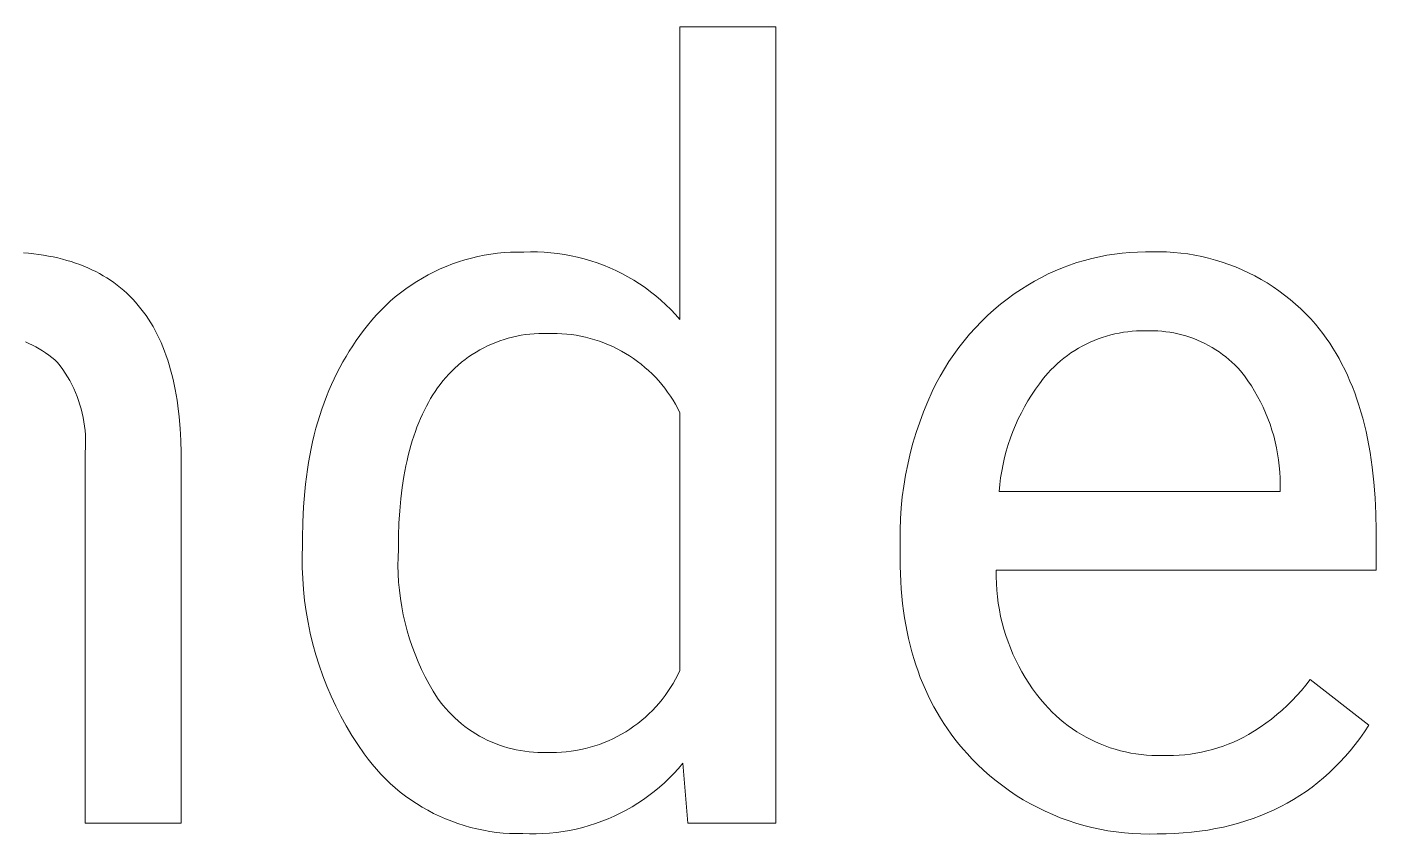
# Model space of a CAD drawing. Header units: millimetres. Extents: x 430 to 4403, y -1522 to 1254.
# Drawn here: x 3274.1 to 3341.4, y -1208.8 to -1168.6 of the extents above; entities that cross this region are included whole.
import ezdxf

# ---------------------------------------------------------------- set-up
doc = ezdxf.new("R2010")
doc.units = ezdxf.units.MM
doc.header["$MEASUREMENT"] = 0
doc.layers.add('Domyślny', color=7, linetype='Continuous', true_color=0x000000)

msp = doc.modelspace()

# ---------------------------------------------------------------- linework, layer by layer
at = {"layer": 'Domyślny', "color": 18, "lineweight": 15, "true_color": 0x000000}
for p, q in [((3306.659, -1183.164), (3306.659, -1168.584)), ((3306.659, -1168.584), (3311.435, -1168.584)), ((3311.435, -1168.584), (3311.435, -1208.275)), ((3273.934, -1179.841), (3274.192, -1179.863)), ((3274.192, -1179.863), (3274.445, -1179.89)), ((3274.445, -1179.89), (3274.694, -1179.922)), ((3274.694, -1179.922), (3274.939, -1179.958)), ((3274.939, -1179.958), (3275.18, -1180)), ((3275.18, -1180), (3275.416, -1180.046)), ((3275.416, -1180.046), (3275.648, -1180.098)), ((3275.648, -1180.098), (3275.875, -1180.154)), ((3295.944, -1180.188), (3296.262, -1180.101)), ((3296.262, -1180.101), (3296.583, -1180.025)), ((3296.583, -1180.025), (3296.907, -1179.96)), ((3296.907, -1179.96), (3297.233, -1179.905)), ((3297.233, -1179.905), (3297.561, -1179.863)), ((3297.561, -1179.863), (3297.889, -1179.831)), ((3297.889, -1179.831), (3298.219, -1179.81)), ((3298.219, -1179.81), (3298.549, -1179.801)), ((3298.549, -1179.801), (3298.88, -1179.803)), ((3298.88, -1179.803), (3299.217, -1179.794)), ((3299.217, -1179.794), (3299.554, -1179.796)), ((3299.554, -1179.796), (3299.891, -1179.81)), ((3299.891, -1179.81), (3300.228, -1179.836)), ((3300.228, -1179.836), (3300.563, -1179.873)), ((3300.563, -1179.873), (3300.897, -1179.922)), ((3300.897, -1179.922), (3301.229, -1179.983)), ((3301.229, -1179.983), (3301.558, -1180.055)), ((3301.558, -1180.055), (3301.885, -1180.139)), ((3327.188, -1180.118), (3327.563, -1180.033)), ((3327.563, -1180.033), (3327.941, -1179.961)), ((3327.941, -1179.961), (3328.322, -1179.903)), ((3328.322, -1179.903), (3328.704, -1179.857)), ((3328.704, -1179.857), (3329.088, -1179.825)), ((3329.088, -1179.825), (3329.472, -1179.805)), ((3329.472, -1179.805), (3329.857, -1179.799)), ((3329.857, -1179.799), (3330.21, -1179.786)), ((3330.21, -1179.786), (3330.563, -1179.784)), ((3330.563, -1179.784), (3330.916, -1179.795)), ((3330.916, -1179.795), (3331.269, -1179.817)), ((3331.269, -1179.817), (3331.621, -1179.851)), ((3331.621, -1179.851), (3331.971, -1179.898)), ((3331.971, -1179.898), (3332.32, -1179.955)), ((3332.32, -1179.955), (3332.666, -1180.025)), ((3332.666, -1180.025), (3333.01, -1180.106)), ((3333.01, -1180.106), (3333.351, -1180.199)), ((3275.875, -1180.154), (3276.099, -1180.215)), ((3276.099, -1180.215), (3276.318, -1180.281)), ((3276.318, -1180.281), (3276.532, -1180.352)), ((3276.532, -1180.352), (3276.743, -1180.427)), ((3276.743, -1180.427), (3276.949, -1180.508)), ((3276.949, -1180.508), (3277.15, -1180.593)), ((3277.15, -1180.593), (3277.348, -1180.684)), ((3277.348, -1180.684), (3277.541, -1180.779)), ((3277.541, -1180.779), (3277.73, -1180.879)), ((3294.112, -1180.935), (3294.406, -1180.785)), ((3294.406, -1180.785), (3294.705, -1180.645)), ((3294.705, -1180.645), (3295.008, -1180.515)), ((3295.008, -1180.515), (3295.316, -1180.395)), ((3295.316, -1180.395), (3295.628, -1180.287)), ((3295.628, -1180.287), (3295.944, -1180.188)), ((3301.885, -1180.139), (3302.209, -1180.234)), ((3302.209, -1180.234), (3302.529, -1180.34)), ((3302.529, -1180.34), (3302.845, -1180.458)), ((3302.845, -1180.458), (3303.157, -1180.586)), ((3303.157, -1180.586), (3303.464, -1180.725)), ((3303.464, -1180.725), (3303.767, -1180.875)), ((3325.017, -1180.893), (3325.367, -1180.733)), ((3325.367, -1180.733), (3325.722, -1180.585)), ((3325.722, -1180.585), (3326.082, -1180.449)), ((3326.082, -1180.449), (3326.447, -1180.326)), ((3326.447, -1180.326), (3326.816, -1180.216)), ((3326.816, -1180.216), (3327.188, -1180.118)), ((3333.351, -1180.199), (3333.688, -1180.304)), ((3333.688, -1180.304), (3334.022, -1180.419)), ((3334.022, -1180.419), (3334.352, -1180.546)), ((3334.352, -1180.546), (3334.677, -1180.684)), ((3334.677, -1180.684), (3334.997, -1180.833)), ((3277.73, -1180.879), (3277.914, -1180.984)), ((3277.914, -1180.984), (3278.094, -1181.094)), ((3278.094, -1181.094), (3278.27, -1181.209)), ((3278.27, -1181.209), (3278.442, -1181.328)), ((3278.442, -1181.328), (3278.609, -1181.453)), ((3278.609, -1181.453), (3278.772, -1181.582)), ((3292.992, -1181.635), (3293.263, -1181.446)), ((3293.263, -1181.446), (3293.54, -1181.266)), ((3293.54, -1181.266), (3293.823, -1181.096)), ((3293.823, -1181.096), (3294.112, -1180.935)), ((3303.767, -1180.875), (3304.064, -1181.035)), ((3304.064, -1181.035), (3304.355, -1181.206)), ((3304.355, -1181.206), (3304.64, -1181.386)), ((3304.64, -1181.386), (3304.918, -1181.577)), ((3323.678, -1181.652), (3324.003, -1181.445)), ((3324.003, -1181.445), (3324.335, -1181.249)), ((3324.335, -1181.249), (3324.673, -1181.065)), ((3324.673, -1181.065), (3325.017, -1180.893)), ((3334.997, -1180.833), (3335.313, -1180.993)), ((3335.313, -1180.993), (3335.622, -1181.163)), ((3335.622, -1181.163), (3335.926, -1181.344)), ((3335.926, -1181.344), (3336.223, -1181.535)), ((3278.772, -1181.582), (3278.931, -1181.717)), ((3278.931, -1181.717), (3279.085, -1181.856)), ((3279.085, -1181.856), (3279.235, -1182)), ((3279.235, -1182), (3279.381, -1182.149)), ((3292.22, -1182.256), (3292.47, -1182.041)), ((3292.47, -1182.041), (3292.728, -1181.833)), ((3292.728, -1181.833), (3292.992, -1181.635)), ((3304.918, -1181.577), (3305.19, -1181.777)), ((3305.19, -1181.777), (3305.454, -1181.986)), ((3305.454, -1181.986), (3305.711, -1182.205)), ((3322.976, -1182.143), (3323.323, -1181.891)), ((3323.323, -1181.891), (3323.678, -1181.652)), ((3336.223, -1181.535), (3336.514, -1181.735)), ((3336.514, -1181.735), (3336.798, -1181.946)), ((3336.798, -1181.946), (3337.074, -1182.166)), ((3279.381, -1182.149), (3279.523, -1182.303)), ((3279.523, -1182.303), (3279.66, -1182.461)), ((3279.66, -1182.461), (3279.793, -1182.625)), ((3279.793, -1182.625), (3279.922, -1182.793)), ((3279.922, -1182.793), (3280.046, -1182.967)), ((3291.517, -1182.954), (3291.743, -1182.713)), ((3291.743, -1182.713), (3291.978, -1182.481)), ((3291.978, -1182.481), (3292.22, -1182.256)), ((3305.711, -1182.205), (3305.961, -1182.432)), ((3305.961, -1182.432), (3306.202, -1182.668)), ((3306.202, -1182.668), (3306.435, -1182.912)), ((3321.991, -1182.97), (3322.31, -1182.683)), ((3322.31, -1182.683), (3322.638, -1182.407)), ((3322.638, -1182.407), (3322.976, -1182.143)), ((3337.074, -1182.166), (3337.343, -1182.395)), ((3337.343, -1182.395), (3337.605, -1182.633)), ((3337.605, -1182.633), (3337.857, -1182.88)), ((3280.046, -1182.967), (3280.166, -1183.145)), ((3280.166, -1183.145), (3280.282, -1183.328)), ((3280.282, -1183.328), (3280.393, -1183.516)), ((3290.889, -1183.72), (3291.089, -1183.457)), ((3291.089, -1183.457), (3291.299, -1183.202)), ((3291.299, -1183.202), (3291.517, -1182.954)), ((3306.435, -1182.912), (3306.659, -1183.164)), ((3321.385, -1183.575), (3321.683, -1183.267)), ((3321.683, -1183.267), (3321.991, -1182.97)), ((3337.857, -1182.88), (3338.102, -1183.135)), ((3338.102, -1183.135), (3338.337, -1183.398)), ((3338.337, -1183.398), (3338.523, -1183.626)), ((3280.393, -1183.516), (3280.501, -1183.709)), ((3280.501, -1183.709), (3280.604, -1183.907)), ((3280.604, -1183.907), (3280.702, -1184.11)), ((3280.702, -1184.11), (3280.797, -1184.317)), ((3290.521, -1184.218), (3290.702, -1183.966)), ((3290.702, -1183.966), (3290.889, -1183.72)), ((3298.101, -1184.094), (3297.89, -1184.157)), ((3298.314, -1184.039), (3298.101, -1184.094)), ((3298.528, -1183.991), (3298.314, -1184.039)), ((3298.744, -1183.951), (3298.528, -1183.991)), ((3298.961, -1183.918), (3298.744, -1183.951)), ((3299.179, -1183.892), (3298.961, -1183.918)), ((3299.398, -1183.874), (3299.179, -1183.892)), ((3299.618, -1183.864), (3299.398, -1183.874)), ((3299.837, -1183.861), (3299.618, -1183.864)), ((3300.057, -1183.865), (3299.837, -1183.861)), ((3300.296, -1183.859), (3300.057, -1183.865)), ((3300.536, -1183.862), (3300.296, -1183.859)), ((3300.775, -1183.873), (3300.536, -1183.862)), ((3301.013, -1183.891), (3300.775, -1183.873)), ((3301.251, -1183.918), (3301.013, -1183.891)), ((3301.488, -1183.953), (3301.251, -1183.918)), ((3301.723, -1183.996), (3301.488, -1183.953)), ((3301.957, -1184.047), (3301.723, -1183.996)), ((3302.189, -1184.106), (3301.957, -1184.047)), ((3302.419, -1184.173), (3302.189, -1184.106)), ((3320.822, -1184.222), (3321.098, -1183.894)), ((3321.098, -1183.894), (3321.385, -1183.575)), ((3327.504, -1184.13), (3327.301, -1184.21)), ((3327.71, -1184.058), (3327.504, -1184.13)), ((3327.918, -1183.992), (3327.71, -1184.058)), ((3328.128, -1183.933), (3327.918, -1183.992)), ((3328.34, -1183.882), (3328.128, -1183.933)), ((3328.554, -1183.838), (3328.34, -1183.882)), ((3328.769, -1183.801), (3328.554, -1183.838)), ((3328.985, -1183.772), (3328.769, -1183.801)), ((3329.203, -1183.75), (3328.985, -1183.772)), ((3329.42, -1183.735), (3329.203, -1183.75)), ((3329.639, -1183.728), (3329.42, -1183.735)), ((3329.857, -1183.729), (3329.639, -1183.728)), ((3330.062, -1183.723), (3329.857, -1183.729)), ((3330.266, -1183.725), (3330.062, -1183.723)), ((3330.471, -1183.733), (3330.266, -1183.725)), ((3330.675, -1183.748), (3330.471, -1183.733)), ((3330.879, -1183.771), (3330.675, -1183.748)), ((3331.081, -1183.8), (3330.879, -1183.771)), ((3331.283, -1183.836), (3331.081, -1183.8)), ((3331.483, -1183.879), (3331.283, -1183.836)), ((3331.682, -1183.928), (3331.483, -1183.879)), ((3331.879, -1183.985), (3331.682, -1183.928)), ((3332.074, -1184.048), (3331.879, -1183.985)), ((3332.266, -1184.118), (3332.074, -1184.048)), ((3332.456, -1184.194), (3332.266, -1184.118)), ((3338.523, -1183.626), (3338.703, -1183.859)), ((3338.703, -1183.859), (3338.876, -1184.098)), ((3338.876, -1184.098), (3339.044, -1184.344)), ((3274.206, -1184.356), (3274.03, -1184.279)), ((3274.378, -1184.439), (3274.206, -1184.356)), ((3274.548, -1184.528), (3274.378, -1184.439)), ((3274.715, -1184.623), (3274.548, -1184.528)), ((3274.878, -1184.723), (3274.715, -1184.623)), ((3275.038, -1184.829), (3274.878, -1184.723)), ((3280.797, -1184.317), (3280.887, -1184.53)), ((3280.887, -1184.53), (3280.972, -1184.747)), ((3280.972, -1184.747), (3281.054, -1184.969)), ((3290.013, -1185.003), (3290.177, -1184.737)), ((3290.177, -1184.737), (3290.346, -1184.475)), ((3290.346, -1184.475), (3290.521, -1184.218)), ((3296.493, -1184.79), (3296.307, -1184.907)), ((3296.682, -1184.679), (3296.493, -1184.79)), ((3296.876, -1184.575), (3296.682, -1184.679)), ((3297.073, -1184.477), (3296.876, -1184.575)), ((3297.273, -1184.387), (3297.073, -1184.477)), ((3297.476, -1184.303), (3297.273, -1184.387)), ((3297.682, -1184.226), (3297.476, -1184.303)), ((3297.89, -1184.157), (3297.682, -1184.226)), ((3302.646, -1184.248), (3302.419, -1184.173)), ((3302.871, -1184.33), (3302.646, -1184.248)), ((3303.093, -1184.42), (3302.871, -1184.33)), ((3303.311, -1184.517), (3303.093, -1184.42)), ((3303.526, -1184.622), (3303.311, -1184.517)), ((3303.738, -1184.734), (3303.526, -1184.622)), ((3303.945, -1184.853), (3303.738, -1184.734)), ((3320.306, -1184.906), (3320.558, -1184.56)), ((3320.558, -1184.56), (3320.822, -1184.222)), ((3326.333, -1184.711), (3326.15, -1184.831)), ((3326.519, -1184.598), (3326.333, -1184.711)), ((3326.71, -1184.491), (3326.519, -1184.598)), ((3326.903, -1184.391), (3326.71, -1184.491)), ((3327.101, -1184.297), (3326.903, -1184.391)), ((3327.301, -1184.21), (3327.101, -1184.297)), ((3332.644, -1184.276), (3332.456, -1184.194)), ((3332.828, -1184.365), (3332.644, -1184.276)), ((3333.009, -1184.46), (3332.828, -1184.365)), ((3333.187, -1184.562), (3333.009, -1184.46)), ((3333.362, -1184.669), (3333.187, -1184.562)), ((3333.533, -1184.782), (3333.362, -1184.669)), ((3333.699, -1184.901), (3333.533, -1184.782)), ((3339.044, -1184.344), (3339.206, -1184.595)), ((3339.206, -1184.595), (3339.363, -1184.853)), ((3275.194, -1184.941), (3275.038, -1184.829)), ((3275.346, -1185.057), (3275.194, -1184.941)), ((3275.494, -1185.179), (3275.346, -1185.057)), ((3275.638, -1185.306), (3275.494, -1185.179)), ((3275.771, -1185.478), (3275.638, -1185.306)), ((3275.899, -1185.655), (3275.771, -1185.478)), ((3281.054, -1184.969), (3281.131, -1185.196)), ((3281.131, -1185.196), (3281.204, -1185.428)), ((3281.204, -1185.428), (3281.273, -1185.665)), ((3289.705, -1185.551), (3289.856, -1185.275)), ((3289.856, -1185.275), (3290.013, -1185.003)), ((3295.607, -1185.438), (3295.444, -1185.585)), ((3295.775, -1185.296), (3295.607, -1185.438)), ((3295.948, -1185.16), (3295.775, -1185.296)), ((3296.125, -1185.031), (3295.948, -1185.16)), ((3296.307, -1184.907), (3296.125, -1185.031)), ((3304.149, -1184.979), (3303.945, -1184.853)), ((3304.348, -1185.112), (3304.149, -1184.979)), ((3304.542, -1185.252), (3304.348, -1185.112)), ((3304.731, -1185.398), (3304.542, -1185.252)), ((3304.915, -1185.551), (3304.731, -1185.398)), ((3319.838, -1185.624), (3320.066, -1185.261)), ((3320.066, -1185.261), (3320.306, -1184.906)), ((3325.464, -1185.369), (3325.305, -1185.518)), ((3325.629, -1185.226), (3325.464, -1185.369)), ((3325.798, -1185.088), (3325.629, -1185.226)), ((3325.972, -1184.956), (3325.798, -1185.088)), ((3326.15, -1184.831), (3325.972, -1184.956)), ((3333.862, -1185.025), (3333.699, -1184.901)), ((3334.02, -1185.155), (3333.862, -1185.025)), ((3334.174, -1185.291), (3334.02, -1185.155)), ((3334.323, -1185.431), (3334.174, -1185.291)), ((3334.467, -1185.576), (3334.323, -1185.431)), ((3339.363, -1184.853), (3339.513, -1185.116)), ((3339.513, -1185.116), (3339.657, -1185.386)), ((3339.657, -1185.386), (3339.796, -1185.661)), ((3276.02, -1185.836), (3275.899, -1185.655)), ((3276.135, -1186.021), (3276.02, -1185.836)), ((3276.244, -1186.209), (3276.135, -1186.021)), ((3281.273, -1185.665), (3281.337, -1185.907)), ((3281.337, -1185.907), (3281.397, -1186.153)), ((3281.397, -1186.153), (3281.453, -1186.405)), ((3289.286, -1186.411), (3289.42, -1186.119)), ((3289.42, -1186.119), (3289.559, -1185.833)), ((3289.559, -1185.833), (3289.705, -1185.551)), ((3294.986, -1186.059), (3294.845, -1186.227)), ((3295.133, -1185.896), (3294.986, -1186.059)), ((3295.286, -1185.737), (3295.133, -1185.896)), ((3295.444, -1185.585), (3295.286, -1185.737)), ((3305.095, -1185.71), (3304.915, -1185.551)), ((3305.268, -1185.875), (3305.095, -1185.71)), ((3305.436, -1186.045), (3305.268, -1185.875)), ((3305.598, -1186.221), (3305.436, -1186.045)), ((3319.421, -1186.374), (3319.623, -1185.995)), ((3319.623, -1185.995), (3319.838, -1185.624)), ((3324.784, -1186.096), (3324.576, -1186.367)), ((3325.001, -1185.832), (3324.784, -1186.096)), ((3325.15, -1185.673), (3325.001, -1185.832)), ((3325.305, -1185.518), (3325.15, -1185.673)), ((3334.606, -1185.727), (3334.467, -1185.576)), ((3334.792, -1185.968), (3334.606, -1185.727)), ((3334.97, -1186.216), (3334.792, -1185.968)), ((3339.796, -1185.661), (3339.928, -1185.943)), ((3339.928, -1185.943), (3340.055, -1186.23)), ((3276.346, -1186.402), (3276.244, -1186.209)), ((3276.441, -1186.598), (3276.346, -1186.402)), ((3276.529, -1186.797), (3276.441, -1186.598)), ((3276.611, -1186.999), (3276.529, -1186.797)), ((3281.453, -1186.405), (3281.505, -1186.661)), ((3281.505, -1186.661), (3281.552, -1186.923)), ((3289.036, -1187.008), (3289.158, -1186.707)), ((3289.158, -1186.707), (3289.286, -1186.411)), ((3294.46, -1186.749), (3294.344, -1186.925)), ((3294.58, -1186.577), (3294.46, -1186.749)), ((3294.709, -1186.4), (3294.58, -1186.577)), ((3294.845, -1186.227), (3294.709, -1186.4)), ((3305.753, -1186.403), (3305.598, -1186.221)), ((3305.903, -1186.59), (3305.753, -1186.403)), ((3306.046, -1186.782), (3305.903, -1186.59)), ((3306.182, -1186.978), (3306.046, -1186.782)), ((3319.008, -1187.258), (3319.233, -1186.759)), ((3319.233, -1186.759), (3319.421, -1186.374)), ((3324.377, -1186.644), (3324.187, -1186.928)), ((3324.576, -1186.367), (3324.377, -1186.644)), ((3335.139, -1186.47), (3334.97, -1186.216)), ((3335.299, -1186.729), (3335.139, -1186.47)), ((3335.451, -1186.994), (3335.299, -1186.729)), ((3340.055, -1186.23), (3340.176, -1186.524)), ((3340.176, -1186.524), (3340.29, -1186.824)), ((3340.29, -1186.824), (3340.399, -1187.129)), ((3276.686, -1187.203), (3276.611, -1186.999)), ((3276.753, -1187.41), (3276.686, -1187.203)), ((3276.814, -1187.62), (3276.753, -1187.41)), ((3281.552, -1186.923), (3281.595, -1187.189)), ((3281.595, -1187.189), (3281.634, -1187.46)), ((3281.634, -1187.46), (3281.698, -1188.017)), ((3288.81, -1187.625), (3288.92, -1187.314)), ((3288.92, -1187.314), (3289.036, -1187.008)), ((3294.019, -1187.486), (3293.918, -1187.683)), ((3294.123, -1187.294), (3294.019, -1187.486)), ((3294.232, -1187.107), (3294.123, -1187.294)), ((3294.344, -1186.925), (3294.232, -1187.107)), ((3306.312, -1187.179), (3306.182, -1186.978)), ((3306.435, -1187.385), (3306.312, -1187.179)), ((3306.551, -1187.594), (3306.435, -1187.385)), ((3318.8, -1187.765), (3319.008, -1187.258)), ((3324.006, -1187.218), (3323.835, -1187.514)), ((3324.187, -1186.928), (3324.006, -1187.218)), ((3335.594, -1187.263), (3335.451, -1186.994)), ((3335.727, -1187.537), (3335.594, -1187.263)), ((3340.399, -1187.129), (3340.503, -1187.441)), ((3340.503, -1187.441), (3340.6, -1187.759)), ((3276.867, -1187.831), (3276.814, -1187.62)), ((3276.913, -1188.044), (3276.867, -1187.831)), ((3276.952, -1188.258), (3276.913, -1188.044)), ((3281.698, -1188.017), (3281.746, -1188.593)), ((3288.608, -1188.262), (3288.706, -1187.942)), ((3288.706, -1187.942), (3288.81, -1187.625)), ((3293.727, -1188.093), (3293.637, -1188.305)), ((3293.82, -1187.885), (3293.727, -1188.093)), ((3293.918, -1187.683), (3293.82, -1187.885)), ((3306.659, -1187.808), (3306.551, -1187.594)), ((3306.659, -1200.654), (3306.659, -1187.808)), ((3318.608, -1188.278), (3318.8, -1187.765)), ((3323.524, -1188.121), (3323.383, -1188.433)), ((3323.675, -1187.815), (3323.524, -1188.121)), ((3323.835, -1187.514), (3323.675, -1187.815)), ((3335.851, -1187.815), (3335.727, -1187.537)), ((3335.966, -1188.098), (3335.851, -1187.815)), ((3336.071, -1188.384), (3335.966, -1188.098)), ((3340.6, -1187.759), (3340.691, -1188.083)), ((3340.691, -1188.083), (3340.777, -1188.413)), ((3276.983, -1188.473), (3276.952, -1188.258)), ((3277.007, -1188.69), (3276.983, -1188.473)), ((3277.023, -1188.907), (3277.007, -1188.69)), ((3281.746, -1188.593), (3281.777, -1189.189)), ((3288.429, -1188.919), (3288.516, -1188.588)), ((3288.516, -1188.588), (3288.608, -1188.262)), ((3293.469, -1188.746), (3293.39, -1188.974)), ((3293.551, -1188.523), (3293.469, -1188.746)), ((3293.637, -1188.305), (3293.551, -1188.523)), ((3318.274, -1189.322), (3318.432, -1188.797)), ((3318.432, -1188.797), (3318.608, -1188.278)), ((3323.253, -1188.748), (3323.133, -1189.068)), ((3323.383, -1188.433), (3323.253, -1188.748)), ((3336.167, -1188.673), (3336.071, -1188.384)), ((3336.253, -1188.966), (3336.167, -1188.673)), ((3340.777, -1188.413), (3340.856, -1188.749)), ((3340.856, -1188.749), (3340.93, -1189.092)), ((3277.032, -1189.125), (3277.023, -1188.907)), ((3277.028, -1189.56), (3277.034, -1189.343)), ((3277.034, -1189.343), (3277.032, -1189.125)), ((3281.777, -1189.189), (3281.79, -1189.804)), ((3288.275, -1189.596), (3288.349, -1189.255)), ((3288.349, -1189.255), (3288.429, -1188.919)), ((3293.245, -1189.446), (3293.178, -1189.689)), ((3293.316, -1189.207), (3293.245, -1189.446)), ((3293.39, -1188.974), (3293.316, -1189.207)), ((3318.133, -1189.851), (3318.274, -1189.322)), ((3323.024, -1189.392), (3322.926, -1189.719)), ((3323.133, -1189.068), (3323.024, -1189.392)), ((3336.329, -1189.261), (3336.253, -1188.966)), ((3336.395, -1189.559), (3336.329, -1189.261)), ((3340.93, -1189.092), (3340.997, -1189.44)), ((3340.997, -1189.44), (3341.059, -1189.794)), ((3277.014, -1189.778), (3277.028, -1189.56)), ((3277.014, -1208.274), (3277.014, -1189.778)), ((3281.79, -1189.804), (3281.79, -1208.274)), ((3288.144, -1190.292), (3288.206, -1189.941)), ((3288.206, -1189.941), (3288.275, -1189.596)), ((3293.055, -1190.191), (3292.999, -1190.45)), ((3293.115, -1189.938), (3293.055, -1190.191)), ((3293.178, -1189.689), (3293.115, -1189.938)), ((3318.009, -1190.385), (3318.133, -1189.851)), ((3322.838, -1190.049), (3322.762, -1190.382)), ((3322.926, -1189.719), (3322.838, -1190.049)), ((3336.451, -1189.859), (3336.395, -1189.559)), ((3336.496, -1190.16), (3336.451, -1189.859)), ((3336.532, -1190.463), (3336.496, -1190.16)), ((3341.059, -1189.794), (3341.115, -1190.155)), ((3341.115, -1190.155), (3341.165, -1190.522)), ((3288.036, -1191.007), (3288.087, -1190.647)), ((3288.087, -1190.647), (3288.144, -1190.292)), ((3292.999, -1190.45), (3292.899, -1190.983)), ((3317.902, -1190.922), (3318.009, -1190.385)), ((3322.696, -1190.717), (3322.642, -1191.054)), ((3322.762, -1190.382), (3322.696, -1190.717)), ((3336.558, -1190.767), (3336.532, -1190.463)), ((3336.573, -1191.071), (3336.558, -1190.767)), ((3341.165, -1190.522), (3341.248, -1191.274)), ((3287.953, -1191.742), (3287.992, -1191.372)), ((3287.992, -1191.372), (3288.036, -1191.007)), ((3292.815, -1191.537), (3292.745, -1192.11)), ((3292.899, -1190.983), (3292.815, -1191.537)), ((3317.742, -1192.006), (3317.813, -1191.463)), ((3317.813, -1191.463), (3317.902, -1190.922)), ((3322.599, -1191.393), (3322.567, -1191.733)), ((3322.642, -1191.054), (3322.599, -1191.393)), ((3336.578, -1191.376), (3336.573, -1191.071)), ((3336.578, -1191.733), (3336.578, -1191.376)), ((3341.248, -1191.274), (3341.307, -1192.051)), ((3287.893, -1192.497), (3287.953, -1191.742)), ((3292.745, -1192.11), (3292.691, -1192.704)), ((3317.688, -1192.552), (3317.742, -1192.006)), ((3322.567, -1191.733), (3336.578, -1191.733)), ((3341.307, -1192.051), (3341.342, -1192.852)), ((3287.858, -1193.272), (3287.893, -1192.497)), ((3292.691, -1192.704), (3292.653, -1193.319)), ((3317.651, -1193.098), (3317.688, -1192.552)), ((3341.342, -1192.852), (3341.354, -1193.678)), ((3287.846, -1194.066), (3287.858, -1193.272)), ((3292.653, -1193.319), (3292.629, -1193.953)), ((3317.633, -1193.646), (3317.651, -1193.098)), ((3287.846, -1194.423), (3287.846, -1194.066)), ((3292.629, -1193.953), (3292.622, -1194.608)), ((3317.632, -1194.194), (3317.633, -1193.646)), ((3317.632, -1195.067), (3317.632, -1194.194)), ((3341.354, -1193.678), (3341.354, -1195.662)), ((3287.83, -1194.974), (3287.846, -1194.423)), ((3292.622, -1194.608), (3292.605, -1195.019)), ((3287.833, -1195.526), (3287.83, -1194.974)), ((3287.854, -1196.077), (3287.833, -1195.526)), ((3292.605, -1195.019), (3292.602, -1195.431)), ((3292.602, -1195.431), (3292.612, -1195.842)), ((3317.636, -1195.455), (3317.632, -1195.067)), ((3317.646, -1195.839), (3317.636, -1195.455)), ((3287.893, -1196.627), (3287.854, -1196.077)), ((3292.612, -1195.842), (3292.637, -1196.253)), ((3317.664, -1196.217), (3317.646, -1195.839)), ((3317.688, -1196.591), (3317.664, -1196.217)), ((3322.421, -1195.662), (3322.42, -1195.993)), ((3322.42, -1195.993), (3322.43, -1196.323)), ((3341.354, -1195.662), (3322.421, -1195.662)), ((3287.951, -1197.176), (3287.893, -1196.627)), ((3292.637, -1196.253), (3292.674, -1196.662)), ((3292.674, -1196.662), (3292.726, -1197.07)), ((3317.719, -1196.96), (3317.688, -1196.591)), ((3322.43, -1196.323), (3322.451, -1196.653)), ((3322.451, -1196.653), (3322.483, -1196.982)), ((3288.026, -1197.722), (3287.951, -1197.176)), ((3292.726, -1197.07), (3292.79, -1197.477)), ((3292.79, -1197.477), (3292.869, -1197.881)), ((3317.758, -1197.323), (3317.719, -1196.96)), ((3317.803, -1197.682), (3317.758, -1197.323)), ((3322.483, -1196.982), (3322.526, -1197.309)), ((3322.526, -1197.309), (3322.58, -1197.635)), ((3288.12, -1198.265), (3288.026, -1197.722)), ((3288.232, -1198.806), (3288.12, -1198.265)), ((3292.869, -1197.881), (3292.96, -1198.282)), ((3317.855, -1198.036), (3317.803, -1197.682)), ((3317.915, -1198.385), (3317.855, -1198.036)), ((3322.58, -1197.635), (3322.644, -1197.959)), ((3322.644, -1197.959), (3322.72, -1198.281)), ((3288.362, -1199.342), (3288.232, -1198.806)), ((3292.96, -1198.282), (3293.065, -1198.68)), ((3293.065, -1198.68), (3293.183, -1199.074)), ((3317.981, -1198.73), (3317.915, -1198.385)), ((3318.054, -1199.069), (3317.981, -1198.73)), ((3322.72, -1198.281), (3322.806, -1198.6)), ((3322.806, -1198.6), (3322.903, -1198.916)), ((3322.903, -1198.916), (3323.01, -1199.228)), ((3288.509, -1199.873), (3288.362, -1199.342)), ((3293.183, -1199.074), (3293.314, -1199.464)), ((3293.314, -1199.464), (3293.457, -1199.849)), ((3318.134, -1199.403), (3318.054, -1199.069)), ((3318.222, -1199.733), (3318.134, -1199.403)), ((3323.01, -1199.228), (3323.128, -1199.537)), ((3323.128, -1199.537), (3323.256, -1199.842)), ((3288.674, -1200.399), (3288.509, -1199.873)), ((3293.457, -1199.849), (3293.614, -1200.23)), ((3293.614, -1200.23), (3293.783, -1200.605)), ((3318.316, -1200.057), (3318.222, -1199.733)), ((3318.417, -1200.377), (3318.316, -1200.057)), ((3323.256, -1199.842), (3323.394, -1200.142)), ((3323.394, -1200.142), (3323.542, -1200.437)), ((3288.857, -1200.92), (3288.674, -1200.399)), ((3289.057, -1201.434), (3288.857, -1200.92)), ((3293.783, -1200.605), (3293.964, -1200.974)), ((3306.442, -1201.089), (3306.554, -1200.874)), ((3306.554, -1200.874), (3306.659, -1200.654)), ((3318.525, -1200.692), (3318.417, -1200.377)), ((3318.64, -1201.001), (3318.525, -1200.692)), ((3323.542, -1200.437), (3323.7, -1200.727)), ((3323.7, -1200.727), (3323.868, -1201.012)), ((3289.273, -1201.941), (3289.057, -1201.434)), ((3293.964, -1200.974), (3294.157, -1201.337)), ((3294.157, -1201.337), (3294.363, -1201.694)), ((3306.06, -1201.711), (3306.195, -1201.508)), ((3306.195, -1201.508), (3306.322, -1201.301)), ((3306.322, -1201.301), (3306.442, -1201.089)), ((3318.762, -1201.306), (3318.64, -1201.001)), ((3318.891, -1201.606), (3318.762, -1201.306)), ((3319.027, -1201.901), (3318.891, -1201.606)), ((3323.868, -1201.012), (3324.045, -1201.291)), ((3324.045, -1201.291), (3324.231, -1201.564)), ((3324.231, -1201.564), (3324.426, -1201.831)), ((3337.639, -1201.65), (3337.86, -1201.385)), ((3337.86, -1201.385), (3338.073, -1201.113)), ((3338.073, -1201.113), (3340.997, -1203.389)), ((3289.507, -1202.441), (3289.273, -1201.941)), ((3294.363, -1201.694), (3294.58, -1202.043)), ((3294.58, -1202.043), (3294.709, -1202.219)), ((3294.709, -1202.219), (3294.844, -1202.39)), ((3305.455, -1202.472), (3305.616, -1202.29)), ((3305.616, -1202.29), (3305.771, -1202.102)), ((3305.771, -1202.102), (3305.919, -1201.909)), ((3305.919, -1201.909), (3306.06, -1201.711)), ((3319.171, -1202.191), (3319.027, -1201.901)), ((3319.321, -1202.476), (3319.171, -1202.191)), ((3324.426, -1201.831), (3324.63, -1202.091)), ((3324.63, -1202.091), (3324.843, -1202.344)), ((3336.926, -1202.399), (3337.172, -1202.157)), ((3337.172, -1202.157), (3337.41, -1201.908)), ((3337.41, -1201.908), (3337.639, -1201.65)), ((3289.757, -1202.933), (3289.507, -1202.441)), ((3290.023, -1203.416), (3289.757, -1202.933)), ((3294.844, -1202.39), (3294.985, -1202.557)), ((3294.985, -1202.557), (3295.131, -1202.718)), ((3295.131, -1202.718), (3295.283, -1202.875)), ((3295.283, -1202.875), (3295.44, -1203.026)), ((3304.935, -1202.984), (3305.115, -1202.82)), ((3305.115, -1202.82), (3305.288, -1202.649)), ((3305.288, -1202.649), (3305.455, -1202.472)), ((3319.478, -1202.757), (3319.321, -1202.476)), ((3319.641, -1203.032), (3319.478, -1202.757)), ((3324.843, -1202.344), (3325.021, -1202.538)), ((3325.021, -1202.538), (3325.206, -1202.727)), ((3325.206, -1202.727), (3325.397, -1202.908)), ((3325.397, -1202.908), (3325.595, -1203.083)), ((3336.143, -1203.076), (3336.411, -1202.859)), ((3336.411, -1202.859), (3336.672, -1202.633)), ((3336.672, -1202.633), (3336.926, -1202.399)), ((3290.305, -1203.89), (3290.023, -1203.416)), ((3295.44, -1203.026), (3295.602, -1203.172)), ((3295.602, -1203.172), (3295.769, -1203.312)), ((3295.769, -1203.312), (3295.941, -1203.446)), ((3295.941, -1203.446), (3296.117, -1203.575)), ((3296.117, -1203.575), (3296.297, -1203.697)), ((3303.96, -1203.708), (3304.165, -1203.577)), ((3304.165, -1203.577), (3304.365, -1203.439)), ((3304.365, -1203.439), (3304.56, -1203.294)), ((3304.56, -1203.294), (3304.751, -1203.142)), ((3304.751, -1203.142), (3304.935, -1202.984)), ((3319.812, -1203.302), (3319.641, -1203.032)), ((3319.99, -1203.568), (3319.812, -1203.302)), ((3320.175, -1203.828), (3319.99, -1203.568)), ((3325.595, -1203.083), (3325.799, -1203.251)), ((3325.799, -1203.251), (3326.008, -1203.412)), ((3326.008, -1203.412), (3326.223, -1203.565)), ((3326.223, -1203.565), (3326.443, -1203.711)), ((3335.298, -1203.672), (3335.586, -1203.482)), ((3335.586, -1203.482), (3335.868, -1203.283)), ((3335.868, -1203.283), (3336.143, -1203.076)), ((3340.997, -1203.389), (3340.774, -1203.721)), ((3290.602, -1204.354), (3290.305, -1203.89)), ((3296.297, -1203.697), (3296.482, -1203.814)), ((3296.482, -1203.814), (3296.67, -1203.924)), ((3296.67, -1203.924), (3296.862, -1204.027)), ((3296.862, -1204.027), (3297.057, -1204.124)), ((3297.057, -1204.124), (3297.256, -1204.214)), ((3297.256, -1204.214), (3297.457, -1204.298)), ((3297.457, -1204.298), (3297.661, -1204.374)), ((3302.646, -1204.339), (3302.874, -1204.253)), ((3302.874, -1204.253), (3303.099, -1204.159)), ((3303.099, -1204.159), (3303.32, -1204.058)), ((3303.32, -1204.058), (3303.537, -1203.949)), ((3303.537, -1203.949), (3303.751, -1203.832)), ((3303.751, -1203.832), (3303.96, -1203.708)), ((3320.367, -1204.084), (3320.175, -1203.828)), ((3320.566, -1204.334), (3320.367, -1204.084)), ((3326.443, -1203.711), (3326.668, -1203.849)), ((3326.668, -1203.849), (3326.898, -1203.979)), ((3326.898, -1203.979), (3327.132, -1204.101)), ((3327.132, -1204.101), (3327.37, -1204.215)), ((3327.37, -1204.215), (3327.612, -1204.32)), ((3333.992, -1204.332), (3334.251, -1204.225)), ((3334.251, -1204.225), (3334.506, -1204.109)), ((3334.506, -1204.109), (3334.757, -1203.985)), ((3334.757, -1203.985), (3335.003, -1203.852)), ((3335.003, -1203.852), (3335.298, -1203.672)), ((3340.544, -1204.043), (3340.307, -1204.354)), ((3340.774, -1203.721), (3340.544, -1204.043)), ((3290.915, -1204.809), (3290.602, -1204.354)), ((3291.111, -1205.073), (3290.915, -1204.809)), ((3297.661, -1204.374), (3297.868, -1204.444)), ((3297.868, -1204.444), (3298.077, -1204.507)), ((3298.077, -1204.507), (3298.288, -1204.562)), ((3298.288, -1204.562), (3298.5, -1204.61)), ((3298.5, -1204.61), (3298.715, -1204.651)), ((3298.715, -1204.651), (3298.93, -1204.685)), ((3298.93, -1204.685), (3299.146, -1204.711)), ((3299.146, -1204.711), (3299.364, -1204.73)), ((3299.364, -1204.73), (3299.581, -1204.741)), ((3299.581, -1204.741), (3299.799, -1204.746)), ((3299.799, -1204.746), (3300.017, -1204.742)), ((3300.017, -1204.742), (3300.261, -1204.748)), ((3300.261, -1204.748), (3300.504, -1204.744)), ((3300.504, -1204.744), (3300.747, -1204.733)), ((3300.747, -1204.733), (3300.989, -1204.713)), ((3300.989, -1204.713), (3301.231, -1204.684)), ((3301.231, -1204.684), (3301.471, -1204.647)), ((3301.471, -1204.647), (3301.71, -1204.602)), ((3301.71, -1204.602), (3301.948, -1204.548)), ((3301.948, -1204.548), (3302.183, -1204.487)), ((3302.183, -1204.487), (3302.416, -1204.417)), ((3302.416, -1204.417), (3302.646, -1204.339)), ((3320.772, -1204.58), (3320.566, -1204.334)), ((3320.985, -1204.82), (3320.772, -1204.58)), ((3321.204, -1205.056), (3320.985, -1204.82)), ((3327.612, -1204.32), (3327.858, -1204.417)), ((3327.858, -1204.417), (3328.106, -1204.506)), ((3328.106, -1204.506), (3328.358, -1204.585)), ((3328.358, -1204.585), (3328.612, -1204.656)), ((3328.612, -1204.656), (3328.869, -1204.718)), ((3328.869, -1204.718), (3329.128, -1204.771)), ((3329.128, -1204.771), (3329.388, -1204.815)), ((3329.388, -1204.815), (3329.65, -1204.85)), ((3329.65, -1204.85), (3329.912, -1204.875)), ((3329.912, -1204.875), (3330.176, -1204.892)), ((3330.176, -1204.892), (3330.44, -1204.899)), ((3330.44, -1204.899), (3330.704, -1204.897)), ((3330.704, -1204.897), (3330.984, -1204.902)), ((3330.984, -1204.902), (3331.264, -1204.897)), ((3331.264, -1204.897), (3331.543, -1204.883)), ((3331.543, -1204.883), (3331.822, -1204.859)), ((3331.822, -1204.859), (3332.1, -1204.826)), ((3332.1, -1204.826), (3332.377, -1204.783)), ((3332.377, -1204.783), (3332.652, -1204.731)), ((3332.652, -1204.731), (3332.925, -1204.669)), ((3332.925, -1204.669), (3333.196, -1204.599)), ((3333.196, -1204.599), (3333.464, -1204.519)), ((3333.464, -1204.519), (3333.73, -1204.43)), ((3333.73, -1204.43), (3333.992, -1204.332)), ((3339.813, -1204.945), (3339.555, -1205.225)), ((3340.063, -1204.655), (3339.813, -1204.945)), ((3340.307, -1204.354), (3340.063, -1204.655)), ((3291.315, -1205.331), (3291.111, -1205.073)), ((3291.529, -1205.581), (3291.315, -1205.331)), ((3291.751, -1205.824), (3291.529, -1205.581)), ((3306.587, -1205.539), (3306.36, -1205.785)), ((3306.805, -1205.285), (3306.587, -1205.539)), ((3307.043, -1208.275), (3306.805, -1205.285)), ((3321.494, -1205.348), (3321.204, -1205.056)), ((3321.793, -1205.63), (3321.494, -1205.348)), ((3322.101, -1205.902), (3321.793, -1205.63)), ((3339.291, -1205.494), (3339.02, -1205.753)), ((3339.555, -1205.225), (3339.291, -1205.494)), ((3291.981, -1206.059), (3291.751, -1205.824)), ((3292.219, -1206.286), (3291.981, -1206.059)), ((3292.465, -1206.505), (3292.219, -1206.286)), ((3305.883, -1206.254), (3305.632, -1206.476)), ((3306.126, -1206.024), (3305.883, -1206.254)), ((3306.36, -1205.785), (3306.126, -1206.024)), ((3322.419, -1206.163), (3322.101, -1205.902)), ((3322.745, -1206.414), (3322.419, -1206.163)), ((3338.457, -1206.239), (3338.165, -1206.466)), ((3338.742, -1206.001), (3338.457, -1206.239)), ((3339.02, -1205.753), (3338.742, -1206.001)), ((3292.719, -1206.715), (3292.465, -1206.505)), ((3292.98, -1206.916), (3292.719, -1206.715)), ((3293.247, -1207.107), (3292.98, -1206.916)), ((3305.109, -1206.893), (3304.836, -1207.088)), ((3305.374, -1206.689), (3305.109, -1206.893)), ((3305.632, -1206.476), (3305.374, -1206.689)), ((3323.079, -1206.653), (3322.745, -1206.414)), ((3323.421, -1206.881), (3323.079, -1206.653)), ((3323.771, -1207.097), (3323.421, -1206.881)), ((3337.561, -1206.889), (3337.248, -1207.084)), ((3337.866, -1206.682), (3337.561, -1206.889)), ((3338.165, -1206.466), (3337.866, -1206.682)), ((3293.521, -1207.29), (3293.247, -1207.107)), ((3293.801, -1207.463), (3293.521, -1207.29)), ((3294.087, -1207.626), (3293.801, -1207.463)), ((3294.378, -1207.779), (3294.087, -1207.626)), ((3303.982, -1207.614), (3303.685, -1207.77)), ((3304.273, -1207.449), (3303.982, -1207.614)), ((3304.558, -1207.273), (3304.273, -1207.449)), ((3304.836, -1207.088), (3304.558, -1207.273)), ((3324.128, -1207.301), (3323.771, -1207.097)), ((3324.492, -1207.494), (3324.128, -1207.301)), ((3324.861, -1207.673), (3324.492, -1207.494)), ((3325.237, -1207.84), (3324.861, -1207.673)), ((3336.27, -1207.608), (3335.93, -1207.761)), ((3336.603, -1207.444), (3336.27, -1207.608)), ((3336.929, -1207.269), (3336.603, -1207.444)), ((3337.248, -1207.084), (3336.929, -1207.269)), ((3281.79, -1208.274), (3277.014, -1208.274)), ((3294.675, -1207.922), (3294.378, -1207.779)), ((3294.976, -1208.054), (3294.675, -1207.922)), ((3295.281, -1208.176), (3294.976, -1208.054)), ((3295.591, -1208.287), (3295.281, -1208.176)), ((3295.904, -1208.388), (3295.591, -1208.287)), ((3302.452, -1208.287), (3302.133, -1208.389)), ((3302.767, -1208.173), (3302.452, -1208.287)), ((3303.077, -1208.049), (3302.767, -1208.173)), ((3303.384, -1207.915), (3303.077, -1208.049)), ((3303.685, -1207.77), (3303.384, -1207.915)), ((3311.435, -1208.275), (3307.043, -1208.275)), ((3325.618, -1207.995), (3325.237, -1207.84)), ((3326.004, -1208.136), (3325.618, -1207.995)), ((3326.395, -1208.264), (3326.004, -1208.136)), ((3326.79, -1208.379), (3326.395, -1208.264)), ((3334.501, -1208.27), (3334.127, -1208.371)), ((3334.869, -1208.159), (3334.501, -1208.27)), ((3335.229, -1208.037), (3334.869, -1208.159)), ((3335.583, -1207.904), (3335.229, -1208.037)), ((3335.93, -1207.761), (3335.583, -1207.904)), ((3296.221, -1208.477), (3295.904, -1208.388)), ((3296.541, -1208.556), (3296.221, -1208.477)), ((3296.863, -1208.623), (3296.541, -1208.556)), ((3297.187, -1208.68), (3296.863, -1208.623)), ((3297.513, -1208.725), (3297.187, -1208.68)), ((3297.84, -1208.758), (3297.513, -1208.725)), ((3298.169, -1208.78), (3297.84, -1208.758)), ((3298.498, -1208.791), (3298.169, -1208.78)), ((3298.827, -1208.791), (3298.498, -1208.791)), ((3299.161, -1208.802), (3298.827, -1208.791)), ((3299.496, -1208.802), (3299.161, -1208.802)), ((3299.83, -1208.791), (3299.496, -1208.802)), ((3300.164, -1208.767), (3299.83, -1208.791)), ((3300.497, -1208.733), (3300.164, -1208.767)), ((3300.829, -1208.687), (3300.497, -1208.733)), ((3301.158, -1208.629), (3300.829, -1208.687)), ((3301.486, -1208.56), (3301.158, -1208.629)), ((3301.811, -1208.48), (3301.486, -1208.56)), ((3302.133, -1208.389), (3301.811, -1208.48)), ((3327.188, -1208.481), (3326.79, -1208.379)), ((3327.59, -1208.569), (3327.188, -1208.481)), ((3327.994, -1208.643), (3327.59, -1208.569)), ((3328.401, -1208.704), (3327.994, -1208.643)), ((3328.809, -1208.751), (3328.401, -1208.704)), ((3329.219, -1208.784), (3328.809, -1208.751)), ((3329.63, -1208.803), (3329.219, -1208.784)), ((3330.041, -1208.809), (3329.63, -1208.803)), ((3330.452, -1208.8), (3330.041, -1208.809)), ((3330.888, -1208.795), (3330.452, -1208.8)), ((3331.317, -1208.779), (3330.888, -1208.795)), ((3331.739, -1208.752), (3331.317, -1208.779)), ((3332.154, -1208.715), (3331.739, -1208.752)), ((3332.562, -1208.667), (3332.154, -1208.715)), ((3332.964, -1208.609), (3332.562, -1208.667)), ((3333.358, -1208.54), (3332.964, -1208.609)), ((3333.746, -1208.461), (3333.358, -1208.54)), ((3334.127, -1208.371), (3333.746, -1208.461))]:
    msp.add_line(p, q, dxfattribs=at)

doc.saveas('drawing.dxf')
